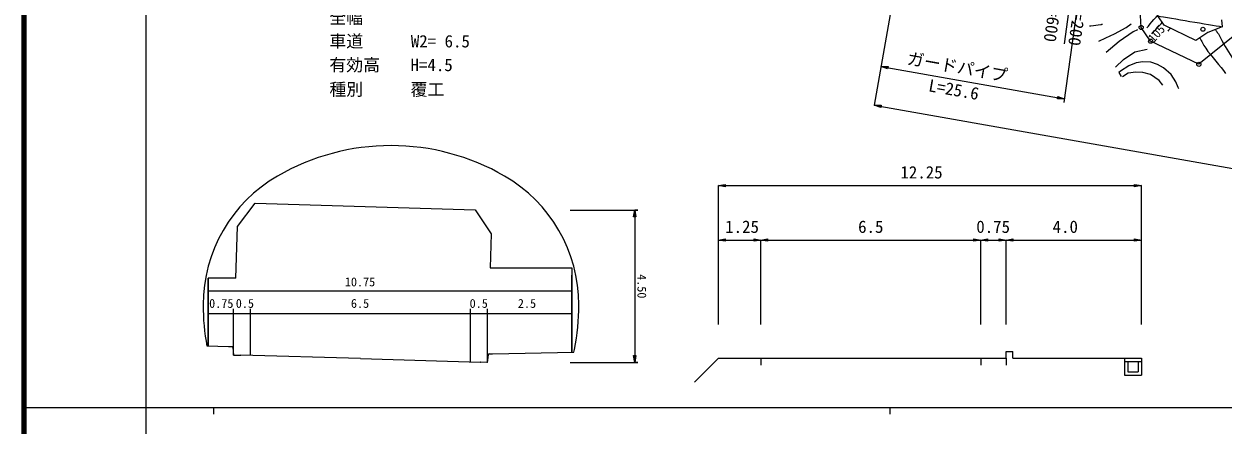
# Model space of a CAD drawing. Units: millimetres, scale not verified. Extents: x 40004 to 680061, y 20002 to 380034.
# Drawn here: x 40004 to 217250, y 202427 to 261734 of the extents above; entities that cross this region are included whole.
import ezdxf
from ezdxf.enums import TextEntityAlignment as Align

# ---------------------------------------------------------------- set-up
doc = ezdxf.new("R2010")
doc.units = ezdxf.units.MM
doc.header["$LTSCALE"] = 1000.09
for name, color, linetype, lineweight in [('M-BGD', 7, 'Continuous', 25), ('M-BMK-ROW', 30, 'Continuous', 13), ('M-STR-HTXT', 7, 'Continuous', 13), ('M-TTL', 2, 'Continuous', 140), ('M-TTL-BAND', 7, 'Continuous', 13)]:
    doc.layers.add(name, color=color, linetype=linetype, lineweight=lineweight)
doc.styles.add('ＭＳ ゴシック', font='')
doc.styles.get('ＭＳ ゴシック').set_extended_font_data('MS Gothic')

msp = doc.modelspace()

# ---------------------------------------------------------------- hatches: boundary and pattern name
at = {"layer": 'M-BGD'}
for points in [[(142679, 237835), (143679, 238002), (143679, 237669)], [(205184, 237835), (204184, 237669), (204184, 238002)], [(130290, 234195), (130457, 233195), (130123, 233195)], [(142679, 229787), (143679, 229954), (143679, 229620)], [(148929, 229787), (147929, 229620), (147929, 229954)], [(148929, 229787), (149929, 229954), (149929, 229620)], [(181432, 229787), (180432, 229620), (180432, 229954)], [(181432, 229787), (182432, 229954), (182432, 229620)], [(185182, 229787), (184182, 229620), (184182, 229954)], [(185182, 229787), (186182, 229954), (186182, 229620)], [(205184, 229787), (204184, 229620), (204184, 229954)], [(130290, 211693), (130123, 212693), (130457, 212693)]]:
    msp.add_hatch(color=256, dxfattribs=at).paths.add_polyline_path(points)
at = {"layer": 'M-STR-HTXT'}
for points in [[(166717, 255449), (167731, 255439), (167673, 255111)], [(193779, 250671), (192765, 250681), (192823, 251009)], [(165693, 249715), (166707, 249705), (166649, 249377)]]:
    msp.add_hatch(color=256, dxfattribs=at).paths.add_polyline_path(points)

# ---------------------------------------------------------------- linework, layer by layer
at = {"layer": 'M-BGD'}
for p, q in [((208543, 261547), (207595, 262923)), ((217009, 262353), (217131, 261318)), ((213240, 259300), (208543, 261547)), ((217131, 261318), (215026, 260457)), ((215026, 260457), (213240, 259300)), ((201854, 254542), (202213, 253973))]:
    msp.add_line(p, q, dxfattribs=at)
at = {"layer": 'M-BGD', "lineweight": 13}
for p, q in [((142679, 217302), (142679, 237835)), ((142679, 237835), (205184, 237835)), ((205184, 217301), (205184, 237835)), ((71568, 231801), (74173, 235226)), ((74173, 235226), (90424, 234736)), ((90424, 234736), (106676, 234251)), ((106676, 234251), (109071, 230676)), ((120722, 234195), (130722, 234195)), ((130722, 234195), (130290, 234195)), ((130290, 234195), (130290, 211693)), ((71338, 224135), (71568, 231801)), ((109071, 230676), (108921, 225679)), ((142679, 229787), (148929, 229787)), ((148929, 217301), (148929, 229787)), ((148929, 229787), (181432, 229787)), ((181432, 217301), (181432, 229787)), ((181432, 229787), (185182, 229787)), ((185182, 217301), (185182, 229787)), ((185182, 229787), (205184, 229787)), ((108921, 225679), (121005, 225679)), ((121005, 225679), (121005, 213178)), ((71338, 224135), (67247, 224135)), ((67247, 224135), (67247, 214135)), ((67250, 214065), (67250, 224135)), ((121005, 213178), (121005, 224610)), ((121005, 222205), (67250, 222205)), ((67250, 218935), (121005, 218935)), ((71000, 212756), (71000, 219609)), ((73500, 212732), (73500, 219609)), ((106003, 211757), (106003, 219609)), ((108503, 211692), (108503, 219609)), ((70225, 214006), (67070, 214069)), ((70739, 214006), (70225, 214006)), ((70889, 213871), (71000, 212756)), ((71099, 212757), (72013, 212775)), ((72013, 212775), (72038, 212776)), ((89749, 212244), (72038, 212776)), ((108610, 212808), (108498, 211693)), ((108759, 212943), (109273, 212943)), ((109273, 212943), (121270, 213183)), ((185182, 213301), (186182, 213301)), ((185182, 212301), (185182, 213301)), ((186182, 212301), (186182, 213301)), ((89749, 212244), (107461, 211713)), ((107461, 211688), (107486, 211713)), ((107461, 211688), (107461, 211713)), ((107486, 211713), (107461, 211713)), ((108400, 211694), (107486, 211713)), ((120722, 211693), (130722, 211693)), ((130722, 211693), (130290, 211693)), ((142679, 212301), (139143, 208765)), ((142679, 212301), (148929, 212301)), ((148929, 212301), (148929, 211301)), ((148929, 212301), (181432, 212301)), ((181432, 212301), (185182, 212301)), ((181432, 212301), (181432, 211301)), ((185182, 212301), (185182, 211301)), ((186182, 212301), (202684, 212301)), ((202684, 212301), (205184, 212301)), ((202684, 212301), (202684, 209801)), ((202684, 211801), (205184, 211801)), ((203184, 211801), (203184, 210301)), ((204684, 211801), (204684, 210301)), ((205184, 212301), (205184, 209801)), ((202684, 209801), (205184, 209801)), ((203184, 210301), (204684, 210301))]:
    msp.add_line(p, q, dxfattribs=at)
at = {"layer": 'M-BGD'}
for points in [[(199418, 261673), (199387, 261666), (199357, 261658), (199326, 261651), (199296, 261644), (199266, 261636), (199235, 261630), (199205, 261623), (199174, 261617), (198814, 261557), (198452, 261505), (198089, 261459), (197726, 261416), (197533, 261393)], [(198913, 259205), (199926, 259699), (201186, 260264), (202926, 261220), (203682, 261732)], [(204619, 260860), (203967, 260550), (201896, 259163), (199980, 257513)], [(201349, 255343), (202558, 256495), (204222, 257600), (206053, 257994)], [(210703, 252148), (210642, 252337), (210275, 253168), (209585, 254286), (208438, 255252), (207547, 255753), (206562, 256084), (205408, 256123), (204433, 256003), (203326, 255568), (202102, 254755), (201854, 254542)], [(208356, 252673), (207833, 253361), (206533, 254268), (205384, 254556), (204343, 254605), (203237, 254479), (202381, 253937)]]:
    msp.add_lwpolyline(points, dxfattribs=at)
at = {"layer": 'M-BGD', "lineweight": 13}
for points in [[(142679, 237835), (143679, 238002), (143679, 237669)], [(205184, 237835), (204184, 237669), (204184, 238002)], [(130290, 234195), (130457, 233195), (130123, 233195)], [(142679, 229787), (143679, 229954), (143679, 229620)], [(148929, 229787), (147929, 229620), (147929, 229954)], [(148929, 229787), (149929, 229954), (149929, 229620)], [(181432, 229787), (180432, 229620), (180432, 229954)], [(181432, 229787), (182432, 229954), (182432, 229620)], [(185182, 229787), (184182, 229620), (184182, 229954)], [(185182, 229787), (186182, 229954), (186182, 229620)], [(205184, 229787), (204184, 229620), (204184, 229954)], [(130290, 211693), (130123, 212693), (130457, 212693)]]:
    msp.add_lwpolyline(points, close=True, dxfattribs=at)
for points in [[(71000, 212756), (71038, 212756), (71099, 212757)], [(108521, 211693), (108461, 211693), (108400, 211694)]]:
    msp.add_lwpolyline(points, dxfattribs=at)
at = {"layer": 'M-BGD'}
msp.add_circle((214273, 260946), 300, dxfattribs=at)
at = {"layer": 'M-BGD', "lineweight": 13}
for centre, radius, start, end in [((94260, 210192), 33553, 90, 120), ((94260, 210192), 33553, 60, 90), ((88484, 220195), 22002, 120, 180), ((100035, 220195), 22002, 0, 60), ((99485, 220195), 33003, 180, 190.69703), ((89034, 220195), 33003, 348.50317, 0), ((70739, 213856), 150, 5.71053, 90), ((108759, 212793), 150, 90, 174.28947), ((115495, 214813), 6000, 344.23725, 348.50317)]:
    msp.add_arc(centre, radius, start, end, dxfattribs=at)
at = {"layer": 'M-BGD'}
for points in [[(205978, 261149), (206577, 261872), (207403, 262871), (208436, 263851)], [(207596, 262924), (209503, 262603), (215224, 261640), (217131, 261318)], [(206731, 260280), (207288, 260883), (207790, 261431), (208275, 261937)], [(209138, 260681), (209253, 260860), (209352, 260988), (209481, 261098)]]:
    msp.add_open_spline(points, degree=3, dxfattribs=at)
for points, knots in [([(216096, 260895), (216195, 260767), (216298, 260634), (216407, 260492), (216437, 260453), (216455, 260431), (216483, 260391), (216518, 260339), (216540, 260311), (216568, 260255), (217936, 257544), (219394, 256153), (219679, 253129), (219700, 252906), (219687, 252779), (219682, 252555), (219676, 252328), (219734, 252079), (219782, 251847)], [0, 0, 0, 0, 1, 1, 1, 2, 2, 2, 3, 3, 3, 4, 4, 4, 5, 5, 5, 6, 6, 6, 6]), ([(213801, 259663), (214089, 259209), (214307, 258700), (214686, 258142), (215487, 256966), (216911, 255467), (217614, 254420)], [0, 0, 0, 0, 1, 1, 1, 2, 2, 2, 2])]:
    msp.add_open_spline(points, degree=3, knots=knots, dxfattribs=at)
at = {"layer": 'M-BMK-ROW'}
for p, q in [((205149, 261217), (204240, 276309)), ((206550, 259182), (205149, 261217)), ((213680, 255770), (206550, 259182)), ((218990, 260071), (213680, 255770))]:
    msp.add_line(p, q, dxfattribs=at)
for centre in [(205149, 261217), (206550, 259182), (213680, 255770)]:
    msp.add_circle(centre, 306, dxfattribs=at)
at = {"layer": 'M-STR-HTXT'}
for p, q in [((200605, 307793), (193767, 258787)), ((200543, 299152), (193705, 250146)), ((174103, 297346), (165693, 249715)), ((166717, 255449), (193779, 250671)), ((165693, 249715), (315320, 223294))]:
    msp.add_line(p, q, dxfattribs=at)
for points in [[(166717, 255449), (167731, 255439), (167673, 255111)], [(193779, 250671), (192765, 250681), (192823, 251009)], [(165693, 249715), (166707, 249705), (166649, 249377)]]:
    msp.add_lwpolyline(points, close=True, dxfattribs=at)
at = {"layer": 'M-TTL'}
msp.add_line((40004, 380034), (40004, 20002), dxfattribs=at)
at = {"layer": 'M-TTL-BAND'}
for p, q in [((58005, 370033), (58005, 20002)), ((40004, 205018), (579052, 205018)), ((68006, 205018), (68006, 204018)), ((168015, 205018), (168015, 204018))]:
    msp.add_line(p, q, dxfattribs=at)

# ---------------------------------------------------------------- texts
at = {"layer": 'M-BGD', "style": 'ＭＳ ゴシック'}
msp.add_text('105', height=1320, rotation=47.963, dxfattribs=at).set_placement((207409, 260324), align=Align.MIDDLE_CENTER)
for s, height, p in [('12.25', 1833, (172681, 238335)), ('1.25', 1833, (146155, 230287)), ('6.5', 1833, (165181, 230287)), ('0.75', 1833, (183271, 230287)), ('4.0', 1833, (193933, 230287)), ('10.75', 1320, (89680, 222540)), ('0.75', 1320, (69169, 219358)), ('0.5', 1320, (72661, 219358)), ('6.5', 1320, (89680, 219358)), ('0.5', 1320, (107226, 219358)), ('2.5', 1320, (114361, 219358))]:
    msp.add_text(s, height=height, dxfattribs=at).set_placement(p, align=Align.BOTTOM_CENTER)
msp.add_text('4.50', height=1320, rotation=270, dxfattribs=at).set_placement((130290, 222944), align=Align.BOTTOM_CENTER)
at = {"layer": 'M-STR-HTXT', "style": 'ＭＳ ゴシック'}
for s, p in [('R=600', (192100, 262172)), ('A=200', (195714, 261611))]:
    msp.add_text(s, height=1833, rotation=261.476, dxfattribs=at).set_placement(p, align=Align.MIDDLE_CENTER)
for s, p in [('全幅', (85144, 261217)), ('車道', (85144, 257717)), ('W2= 6.5', (97190, 257717)), ('有効高', (85144, 254217)), ('H=4.5', (97149, 254211)), ('種別', (85144, 250603)), ('覆工', (97149, 250597))]:
    msp.add_text(s, height=1833, dxfattribs=at).set_placement(p, align=Align.BOTTOM_LEFT)
for s, p in [('ガードパイプ', (177728, 253948)), ('L=25.6', (177206, 250595))]:
    msp.add_text(s, height=1833, rotation=349.986, dxfattribs=at).set_placement(p, align=Align.BOTTOM_CENTER)

doc.saveas('drawing.dxf')
